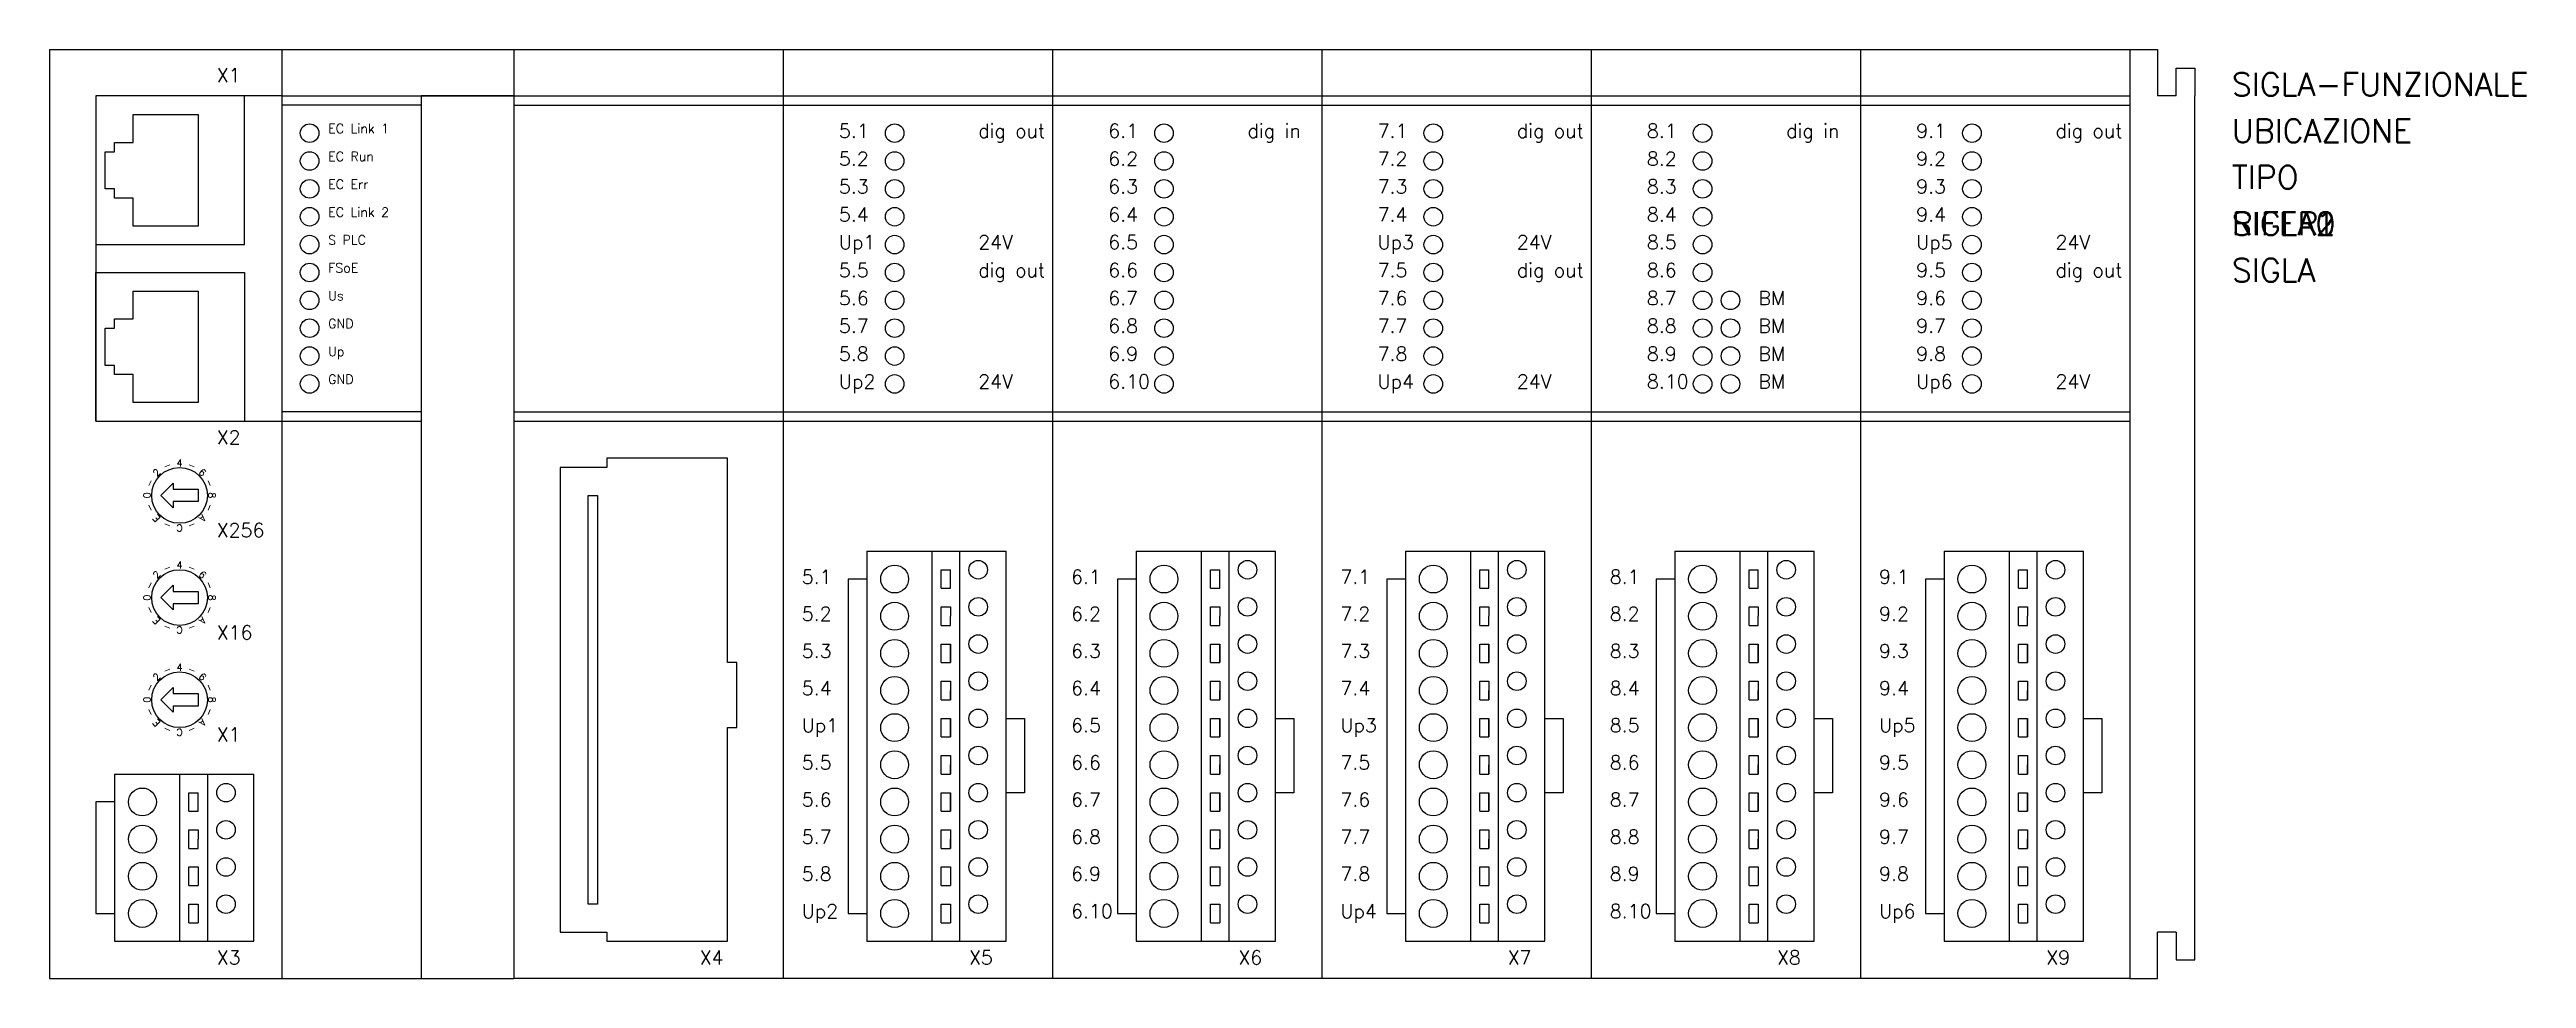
# Model space of a CAD drawing. Extents: x 0 to 267, y 0 to 100.
import ezdxf

# ---------------------------------------------------------------- set-up
doc = ezdxf.new("R2010")
doc.units = 0
doc.header["$LTSCALE"] = 4
doc.layers.get('0').update_dxf_attribs({"linetype": 'CONTINUOUS'})
doc.styles.get("Standard").update_dxf_attribs({"font": 'romans.shx'})

msp = doc.modelspace()

# ---------------------------------------------------------------- linework, layer by layer
for p, q in [((0, 100), (50, 100)), ((0, 100), (0, 0)), ((25, 100), (25, 0)), ((50, 100), (50, 0)), ((50, 100), (79, 100)), ((79, 100), (79, 0)), ((79, 100), (108, 100)), ((108, 100), (108, 0)), ((108, 100), (137, 100)), ((137, 100), (137, 0)), ((137, 100), (166, 100)), ((166, 100), (166, 0)), ((166, 100), (195, 100)), ((195, 100), (195, 0)), ((195, 100), (224, 100)), ((224, 100), (224, 0)), ((224, 100), (227, 100)), ((227, 100), (227, 95)), ((229, 95), (229, 98)), ((229, 98), (231, 98)), ((231, 98), (231, 95)), ((25, 95), (5, 95)), ((5, 95), (5, 60)), ((5, 95), (5, 80)), ((5, 95), (5, 79)), ((21, 79), (21, 95)), ((25, 95), (50, 95)), ((40, 94), (25, 94)), ((50, 95), (40, 95)), ((40, 95), (40, 0)), ((50, 95), (79, 95)), ((50, 94), (50, 61)), ((50, 94), (79, 94)), ((79, 95), (108, 95)), ((79, 94), (108, 94)), ((108, 95), (137, 95)), ((108, 94), (137, 94)), ((137, 95), (166, 95)), ((137, 94), (166, 94)), ((166, 95), (195, 95)), ((166, 94), (195, 94)), ((195, 95), (224, 95)), ((195, 94), (224, 94)), ((229, 95), (227, 95)), ((231, 5), (231, 95)), ((9, 90), (9, 93)), ((9, 93), (16, 93)), ((16, 93), (16, 81)), ((6, 85), (6, 89)), ((6, 89), (7, 89)), ((7, 89), (7, 90)), ((7, 90), (9, 90)), ((7, 85), (6, 85)), ((7, 84), (7, 85)), ((9, 84), (7, 84)), ((9, 81), (9, 84)), ((16, 81), (9, 81)), ((5, 79), (21, 79)), ((5, 60), (5, 76)), ((5, 76), (21, 76)), ((21, 76), (21, 60)), ((9, 71), (9, 74)), ((9, 74), (16, 74)), ((16, 74), (16, 62)), ((6, 66), (6, 70)), ((6, 70), (7, 70)), ((7, 70), (7, 71)), ((7, 71), (9, 71)), ((7, 66), (6, 66)), ((7, 65), (7, 66)), ((9, 65), (7, 65)), ((9, 62), (9, 65)), ((16, 62), (9, 62)), ((5, 60), (25, 60)), ((40, 61), (25, 61)), ((25, 60), (40, 60)), ((50, 61), (79, 61)), ((50, 60), (79, 60)), ((79, 61), (108, 61)), ((79, 60), (108, 60)), ((108, 61), (137, 61)), ((108, 60), (137, 60)), ((137, 61), (166, 61)), ((137, 60), (166, 60)), ((166, 61), (195, 61)), ((166, 60), (195, 60)), ((195, 61), (224, 61)), ((195, 60), (224, 60)), ((60, 55), (55, 55)), ((55, 55), (55, 5)), ((73, 56), (60, 56)), ((60, 56), (60, 55)), ((73, 34), (73, 56)), ((12, 52), (13.33, 53.33)), ((13.33, 50.67), (12, 52)), ((13.33, 53.33), (13.33, 52.67)), ((13.33, 52.67), (16, 52.67)), ((16, 51.33), (13.33, 51.33)), ((13.33, 51.33), (13.33, 50.67)), ((16, 52.67), (16, 51.33)), ((58, 52), (59, 52)), ((58, 8), (58, 52)), ((59, 52), (59, 8)), ((88, 46), (88, 29)), ((88, 46), (103, 46)), ((95, 46), (95, 28)), ((98, 46), (98, 28)), ((103, 29), (103, 46)), ((117, 46), (117, 29)), ((117, 46), (132, 46)), ((124, 46), (124, 28)), ((127, 46), (127, 28)), ((132, 29), (132, 46)), ((146, 46), (146, 29)), ((146, 46), (161, 46)), ((153, 46), (153, 28)), ((156, 46), (156, 28)), ((161, 29), (161, 46)), ((175, 46), (175, 29)), ((175, 46), (190, 46)), ((182, 46), (182, 28)), ((185, 46), (185, 28)), ((190, 29), (190, 46)), ((204, 46), (204, 29)), ((204, 46), (219, 46)), ((211, 46), (211, 28)), ((214, 46), (214, 28)), ((219, 29), (219, 46)), ((86, 43), (86, 31)), ((88, 43), (86, 43)), ((96, 44), (97, 44)), ((96, 42), (96, 44)), ((97, 42), (97, 44)), ((115, 43), (115, 31)), ((117, 43), (115, 43)), ((125, 44), (126, 44)), ((125, 42), (125, 44)), ((126, 42), (126, 44)), ((144, 43), (144, 31)), ((146, 43), (144, 43)), ((154, 44), (155, 44)), ((154, 42), (154, 44)), ((155, 42), (155, 44)), ((173, 43), (173, 31)), ((175, 43), (173, 43)), ((183, 44), (184, 44)), ((183, 42), (183, 44)), ((184, 42), (184, 44)), ((202, 43), (202, 31)), ((204, 43), (202, 43)), ((212, 44), (213, 44)), ((212, 42), (212, 44)), ((213, 42), (213, 44)), ((12, 41), (13.33, 42.33)), ((13.33, 39.67), (12, 41)), ((13.33, 42.33), (13.33, 41.67)), ((13.33, 41.67), (16, 41.67)), ((16, 40.33), (13.33, 40.33)), ((13.33, 40.33), (13.33, 39.67)), ((16, 41.67), (16, 40.33)), ((96, 42), (97, 42)), ((125, 42), (126, 42)), ((154, 42), (155, 42)), ((183, 42), (184, 42)), ((212, 42), (213, 42)), ((88, 38), (88, 21)), ((95, 38), (95, 20)), ((96, 39), (96, 40)), ((96, 40), (97, 40)), ((96, 38), (96, 39)), ((96, 38), (97, 38)), ((97, 40), (97, 39)), ((97, 38), (97, 39)), ((98, 38), (98, 20)), ((103, 21), (103, 38)), ((117, 38), (117, 21)), ((124, 38), (124, 20)), ((125, 39), (125, 40)), ((125, 40), (126, 40)), ((125, 38), (125, 39)), ((125, 38), (126, 38)), ((126, 40), (126, 39)), ((126, 38), (126, 39)), ((127, 38), (127, 20)), ((132, 21), (132, 38)), ((146, 38), (146, 21)), ((153, 38), (153, 20)), ((154, 39), (154, 40)), ((154, 40), (155, 40)), ((154, 38), (154, 39)), ((154, 38), (155, 38)), ((155, 40), (155, 39)), ((155, 38), (155, 39)), ((156, 38), (156, 20)), ((161, 21), (161, 38)), ((175, 38), (175, 21)), ((182, 38), (182, 20)), ((183, 39), (183, 40)), ((183, 40), (184, 40)), ((183, 38), (183, 39)), ((183, 38), (184, 38)), ((184, 40), (184, 39)), ((184, 38), (184, 39)), ((185, 38), (185, 20)), ((190, 21), (190, 38)), ((204, 38), (204, 21)), ((211, 38), (211, 20)), ((212, 39), (212, 40)), ((212, 40), (213, 40)), ((212, 38), (212, 39)), ((212, 38), (213, 38)), ((213, 40), (213, 39)), ((213, 38), (213, 39)), ((214, 38), (214, 20)), ((219, 21), (219, 38)), ((86, 35), (86, 23)), ((96, 36), (97, 36)), ((96, 34), (96, 36)), ((96, 34), (96, 36)), ((96, 36), (97, 36)), ((97, 34), (97, 36)), ((97, 36), (97, 34)), ((115, 35), (115, 23)), ((125, 36), (126, 36)), ((125, 34), (125, 36)), ((125, 34), (125, 36)), ((125, 36), (126, 36)), ((126, 34), (126, 36)), ((126, 36), (126, 34)), ((144, 35), (144, 23)), ((154, 36), (155, 36)), ((154, 34), (154, 36)), ((154, 34), (154, 36)), ((154, 36), (155, 36)), ((155, 34), (155, 36)), ((155, 36), (155, 34)), ((173, 35), (173, 23)), ((183, 36), (184, 36)), ((183, 34), (183, 36)), ((183, 34), (183, 36)), ((183, 36), (184, 36)), ((184, 34), (184, 36)), ((184, 36), (184, 34)), ((202, 35), (202, 23)), ((212, 36), (213, 36)), ((212, 34), (212, 36)), ((212, 34), (212, 36)), ((212, 36), (213, 36)), ((213, 34), (213, 36)), ((213, 36), (213, 34)), ((74, 34), (73, 34)), ((74, 27), (74, 34)), ((96, 34), (97, 34)), ((96, 34), (97, 34)), ((125, 34), (126, 34)), ((125, 34), (126, 34)), ((154, 34), (155, 34)), ((154, 34), (155, 34)), ((183, 34), (184, 34)), ((183, 34), (184, 34)), ((212, 34), (213, 34)), ((212, 34), (213, 34)), ((12, 30), (13.33, 31.33)), ((13.33, 28.67), (12, 30)), ((13.33, 31.33), (13.33, 30.67)), ((13.33, 30.67), (16, 30.67)), ((16, 30.67), (16, 29.33)), ((88, 30), (88, 13)), ((95, 30), (95, 12)), ((96, 31), (96, 32)), ((96, 32), (97, 32)), ((96, 30), (96, 32)), ((96, 32), (97, 32)), ((96, 30), (96, 31)), ((96, 30), (97, 30)), ((96, 30), (97, 30)), ((97, 32), (97, 31)), ((97, 32), (97, 30)), ((97, 30), (97, 31)), ((98, 30), (98, 12)), ((103, 13), (103, 30)), ((117, 30), (117, 13)), ((124, 30), (124, 12)), ((125, 31), (125, 32)), ((125, 32), (126, 32)), ((125, 30), (125, 32)), ((125, 32), (126, 32)), ((125, 30), (125, 31)), ((125, 30), (126, 30)), ((125, 30), (126, 30)), ((126, 32), (126, 31)), ((126, 32), (126, 30)), ((126, 30), (126, 31)), ((127, 30), (127, 12)), ((132, 13), (132, 30)), ((146, 30), (146, 13)), ((153, 30), (153, 12)), ((154, 31), (154, 32)), ((154, 32), (155, 32)), ((154, 30), (154, 32)), ((154, 32), (155, 32)), ((154, 30), (154, 31)), ((154, 30), (155, 30)), ((154, 30), (155, 30)), ((155, 32), (155, 31)), ((155, 32), (155, 30)), ((155, 30), (155, 31)), ((156, 30), (156, 12)), ((161, 13), (161, 30)), ((175, 30), (175, 13)), ((182, 30), (182, 12)), ((183, 31), (183, 32)), ((183, 32), (184, 32)), ((183, 30), (183, 32)), ((183, 32), (184, 32)), ((183, 30), (183, 31)), ((183, 30), (184, 30)), ((183, 30), (184, 30)), ((184, 32), (184, 31)), ((184, 32), (184, 30)), ((184, 30), (184, 31)), ((185, 30), (185, 12)), ((190, 13), (190, 30)), ((204, 30), (204, 13)), ((211, 30), (211, 12)), ((212, 31), (212, 32)), ((212, 32), (213, 32)), ((212, 30), (212, 32)), ((212, 32), (213, 32)), ((212, 30), (212, 31)), ((212, 30), (213, 30)), ((212, 30), (213, 30)), ((213, 32), (213, 31)), ((213, 32), (213, 30)), ((213, 30), (213, 31)), ((214, 30), (214, 12)), ((219, 13), (219, 30)), ((16, 29.33), (13.33, 29.33)), ((13.33, 29.33), (13.33, 28.67)), ((73, 4), (73, 27)), ((73, 27), (74, 27)), ((86, 27), (86, 15)), ((88, 29), (88, 28)), ((96, 28), (97, 28)), ((96, 26), (96, 28)), ((96, 26), (96, 28)), ((96, 28), (97, 28)), ((97, 26), (97, 28)), ((97, 28), (97, 26)), ((103, 28), (103, 29)), ((103, 28), (105, 28)), ((105, 28), (105, 20)), ((115, 27), (115, 15)), ((117, 29), (117, 28)), ((125, 28), (126, 28)), ((125, 26), (125, 28)), ((125, 26), (125, 28)), ((125, 28), (126, 28)), ((126, 26), (126, 28)), ((126, 28), (126, 26)), ((132, 28), (132, 29)), ((132, 28), (134, 28)), ((134, 28), (134, 20)), ((144, 27), (144, 15)), ((146, 29), (146, 28)), ((154, 28), (155, 28)), ((154, 26), (154, 28)), ((154, 26), (154, 28)), ((154, 28), (155, 28)), ((155, 26), (155, 28)), ((155, 28), (155, 26)), ((161, 28), (161, 29)), ((161, 28), (163, 28)), ((163, 28), (163, 20)), ((173, 27), (173, 15)), ((175, 29), (175, 28)), ((183, 28), (184, 28)), ((183, 26), (183, 28)), ((183, 26), (183, 28)), ((183, 28), (184, 28)), ((184, 26), (184, 28)), ((184, 28), (184, 26)), ((190, 28), (190, 29)), ((190, 28), (192, 28)), ((192, 28), (192, 20)), ((202, 27), (202, 15)), ((204, 29), (204, 28)), ((212, 28), (213, 28)), ((212, 26), (212, 28)), ((212, 26), (212, 28)), ((212, 28), (213, 28)), ((213, 26), (213, 28)), ((213, 28), (213, 26)), ((219, 28), (219, 29)), ((219, 28), (221, 28)), ((221, 28), (221, 20)), ((96, 26), (97, 26)), ((96, 26), (97, 26)), ((125, 26), (126, 26)), ((125, 26), (126, 26)), ((154, 26), (155, 26)), ((154, 26), (155, 26)), ((183, 26), (184, 26)), ((183, 26), (184, 26)), ((212, 26), (213, 26)), ((212, 26), (213, 26)), ((7, 22), (7, 5)), ((7, 22), (22, 22)), ((14, 22), (14, 4)), ((17, 22), (17, 4)), ((22, 5), (22, 22)), ((88, 22), (88, 5)), ((95, 22), (95, 4)), ((96, 23), (96, 24)), ((96, 24), (97, 24)), ((96, 22), (96, 24)), ((96, 24), (97, 24)), ((96, 22), (96, 23)), ((96, 22), (97, 22)), ((96, 22), (97, 22)), ((97, 24), (97, 23)), ((97, 24), (97, 22)), ((97, 22), (97, 23)), ((98, 22), (98, 4)), ((103, 5), (103, 22)), ((117, 22), (117, 5)), ((124, 22), (124, 4)), ((125, 23), (125, 24)), ((125, 24), (126, 24)), ((125, 22), (125, 24)), ((125, 24), (126, 24)), ((125, 22), (125, 23)), ((125, 22), (126, 22)), ((125, 22), (126, 22)), ((126, 24), (126, 23)), ((126, 24), (126, 22)), ((126, 22), (126, 23)), ((127, 22), (127, 4)), ((132, 5), (132, 22)), ((146, 22), (146, 5)), ((153, 22), (153, 4)), ((154, 23), (154, 24)), ((154, 24), (155, 24)), ((154, 22), (154, 24)), ((154, 24), (155, 24)), ((154, 22), (154, 23)), ((154, 22), (155, 22)), ((154, 22), (155, 22)), ((155, 24), (155, 23)), ((155, 24), (155, 22)), ((155, 22), (155, 23)), ((156, 22), (156, 4)), ((161, 5), (161, 22)), ((175, 22), (175, 5)), ((182, 22), (182, 4)), ((183, 23), (183, 24)), ((183, 24), (184, 24)), ((183, 22), (183, 24)), ((183, 24), (184, 24)), ((183, 22), (183, 23)), ((183, 22), (184, 22)), ((183, 22), (184, 22)), ((184, 24), (184, 23)), ((184, 24), (184, 22)), ((184, 22), (184, 23)), ((185, 22), (185, 4)), ((190, 5), (190, 22)), ((204, 22), (204, 5)), ((211, 22), (211, 4)), ((212, 23), (212, 24)), ((212, 24), (213, 24)), ((212, 22), (212, 24)), ((212, 24), (213, 24)), ((212, 22), (212, 23)), ((212, 22), (213, 22)), ((212, 22), (213, 22)), ((213, 24), (213, 23)), ((213, 24), (213, 22)), ((213, 22), (213, 23)), ((214, 22), (214, 4)), ((219, 5), (219, 22)), ((5, 19), (5, 7)), ((7, 19), (5, 19)), ((15, 20), (16, 20)), ((15, 18), (15, 20)), ((16, 18), (16, 20)), ((86, 19), (86, 7)), ((88, 21), (88, 20)), ((96, 20), (97, 20)), ((96, 18), (96, 20)), ((96, 18), (96, 20)), ((96, 20), (97, 20)), ((97, 18), (97, 20)), ((97, 20), (97, 18)), ((103, 20), (103, 21)), ((105, 20), (103, 20)), ((115, 19), (115, 7)), ((117, 21), (117, 20)), ((125, 20), (126, 20)), ((125, 18), (125, 20)), ((125, 18), (125, 20)), ((125, 20), (126, 20)), ((126, 18), (126, 20)), ((126, 20), (126, 18)), ((132, 20), (132, 21)), ((134, 20), (132, 20)), ((144, 19), (144, 7)), ((146, 21), (146, 20)), ((154, 20), (155, 20)), ((154, 18), (154, 20)), ((154, 18), (154, 20)), ((154, 20), (155, 20)), ((155, 18), (155, 20)), ((155, 20), (155, 18)), ((161, 20), (161, 21)), ((163, 20), (161, 20)), ((173, 19), (173, 7)), ((175, 21), (175, 20)), ((183, 20), (184, 20)), ((183, 18), (183, 20)), ((183, 18), (183, 20)), ((183, 20), (184, 20)), ((184, 18), (184, 20)), ((184, 20), (184, 18)), ((190, 20), (190, 21)), ((192, 20), (190, 20)), ((202, 19), (202, 7)), ((204, 21), (204, 20)), ((212, 20), (213, 20)), ((212, 18), (212, 20)), ((212, 18), (212, 20)), ((212, 20), (213, 20)), ((213, 18), (213, 20)), ((213, 20), (213, 18)), ((219, 20), (219, 21)), ((221, 20), (219, 20)), ((15, 18), (16, 18)), ((96, 18), (97, 18)), ((96, 18), (97, 18)), ((125, 18), (126, 18)), ((125, 18), (126, 18)), ((154, 18), (155, 18)), ((154, 18), (155, 18)), ((183, 18), (184, 18)), ((183, 18), (184, 18)), ((212, 18), (213, 18)), ((212, 18), (213, 18)), ((15, 15), (15, 16)), ((15, 16), (16, 16)), ((15, 14), (15, 15)), ((15, 14), (16, 14)), ((16, 16), (16, 15)), ((16, 14), (16, 15)), ((96, 15), (96, 16)), ((96, 16), (97, 16)), ((96, 14), (96, 16)), ((96, 16), (97, 16)), ((96, 14), (96, 15)), ((96, 14), (97, 14)), ((96, 14), (97, 14)), ((97, 16), (97, 15)), ((97, 16), (97, 14)), ((97, 14), (97, 15)), ((125, 15), (125, 16)), ((125, 16), (126, 16)), ((125, 14), (125, 16)), ((125, 16), (126, 16)), ((125, 14), (125, 15)), ((125, 14), (126, 14)), ((125, 14), (126, 14)), ((126, 16), (126, 15)), ((126, 16), (126, 14)), ((126, 14), (126, 15)), ((154, 15), (154, 16)), ((154, 16), (155, 16)), ((154, 14), (154, 16)), ((154, 16), (155, 16)), ((154, 14), (154, 15)), ((154, 14), (155, 14)), ((154, 14), (155, 14)), ((155, 16), (155, 15)), ((155, 16), (155, 14)), ((155, 14), (155, 15)), ((183, 15), (183, 16)), ((183, 16), (184, 16)), ((183, 14), (183, 16)), ((183, 16), (184, 16)), ((183, 14), (183, 15)), ((183, 14), (184, 14)), ((183, 14), (184, 14)), ((184, 16), (184, 15)), ((184, 16), (184, 14)), ((184, 14), (184, 15)), ((212, 15), (212, 16)), ((212, 16), (213, 16)), ((212, 14), (212, 16)), ((212, 16), (213, 16)), ((212, 14), (212, 15)), ((212, 14), (213, 14)), ((212, 14), (213, 14)), ((213, 16), (213, 15)), ((213, 16), (213, 14)), ((213, 14), (213, 15)), ((15, 10), (15, 12)), ((15, 12), (16, 12)), ((16, 12), (16, 10)), ((88, 13), (88, 12)), ((96, 10), (96, 12)), ((96, 12), (97, 12)), ((97, 12), (97, 10)), ((103, 12), (103, 13)), ((117, 13), (117, 12)), ((125, 10), (125, 12)), ((125, 12), (126, 12)), ((126, 12), (126, 10)), ((132, 12), (132, 13)), ((146, 13), (146, 12)), ((154, 10), (154, 12)), ((154, 12), (155, 12)), ((155, 12), (155, 10)), ((161, 12), (161, 13)), ((175, 13), (175, 12)), ((183, 10), (183, 12)), ((183, 12), (184, 12)), ((184, 12), (184, 10)), ((190, 12), (190, 13)), ((204, 13), (204, 12)), ((212, 10), (212, 12)), ((212, 12), (213, 12)), ((213, 12), (213, 10)), ((219, 12), (219, 13)), ((15, 10), (16, 10)), ((96, 10), (97, 10)), ((125, 10), (126, 10)), ((154, 10), (155, 10)), ((183, 10), (184, 10)), ((212, 10), (213, 10)), ((5, 7), (7, 7)), ((15, 6), (15, 8)), ((15, 8), (16, 8)), ((15, 6), (16, 6)), ((16, 8), (16, 6)), ((59, 8), (58, 8)), ((86, 7), (88, 7)), ((96, 6), (96, 8)), ((96, 8), (97, 8)), ((96, 6), (97, 6)), ((97, 8), (97, 6)), ((115, 7), (117, 7)), ((125, 6), (125, 8)), ((125, 8), (126, 8)), ((125, 6), (126, 6)), ((126, 8), (126, 6)), ((144, 7), (146, 7)), ((154, 6), (154, 8)), ((154, 8), (155, 8)), ((154, 6), (155, 6)), ((155, 8), (155, 6)), ((173, 7), (175, 7)), ((183, 6), (183, 8)), ((183, 8), (184, 8)), ((183, 6), (184, 6)), ((184, 8), (184, 6)), ((202, 7), (204, 7)), ((212, 6), (212, 8)), ((212, 8), (213, 8)), ((212, 6), (213, 6)), ((213, 8), (213, 6)), ((7, 5), (7, 4)), ((7, 4), (22, 4)), ((22, 4), (22, 5)), ((55, 5), (60, 5)), ((60, 5), (60, 4)), ((60, 4), (73, 4)), ((88, 5), (88, 4)), ((88, 4), (103, 4)), ((103, 4), (103, 5)), ((117, 5), (117, 4)), ((117, 4), (132, 4)), ((132, 4), (132, 5)), ((146, 5), (146, 4)), ((146, 4), (161, 4)), ((161, 4), (161, 5)), ((175, 5), (175, 4)), ((175, 4), (190, 4)), ((190, 4), (190, 5)), ((204, 5), (204, 4)), ((204, 4), (219, 4)), ((219, 4), (219, 5)), ((227, 0), (227, 5)), ((229, 5), (227, 5)), ((229, 5), (229, 2)), ((231, 2), (231, 5)), ((0, 0), (50, 0)), ((79, 0), (50, 0)), ((108, 0), (79, 0)), ((137, 0), (108, 0)), ((166, 0), (137, 0)), ((195, 0), (166, 0)), ((224, 0), (195, 0)), ((224, 0), (227, 0)), ((229, 2), (231, 2))]:
    msp.add_line(p, q)
for centre, radius in [((28, 91), 1), ((91, 91), 1), ((120, 91), 1), ((149, 91), 1), ((178, 91), 1), ((207, 91), 1), ((28, 88), 1), ((91, 88), 1), ((120, 88), 1), ((149, 88), 1), ((178, 88), 1), ((207, 88), 1), ((28, 85), 1), ((91, 85), 1), ((120, 85), 1), ((149, 85), 1), ((178, 85), 1), ((207, 85), 1), ((28, 82), 1), ((91, 82), 1), ((120, 82), 1), ((149, 82), 1), ((178, 82), 1), ((207, 82), 1), ((28, 79), 1), ((91, 79), 1), ((120, 79), 1), ((149, 79), 1), ((178, 79), 1), ((207, 79), 1), ((28, 76), 1), ((91, 76), 1), ((120, 76), 1), ((149, 76), 1), ((178, 76), 1), ((207, 76), 1), ((28, 73), 1), ((91, 73), 1), ((120, 73), 1), ((149, 73), 1), ((178, 73), 1), ((181, 73), 1), ((207, 73), 1), ((28, 70), 1), ((91, 70), 1), ((120, 70), 1), ((149, 70), 1), ((178, 70), 1), ((181, 70), 1), ((207, 70), 1), ((28, 67), 1), ((91, 67), 1), ((120, 67), 1), ((149, 67), 1), ((178, 67), 1), ((181, 67), 1), ((207, 67), 1), ((28, 64), 1), ((91, 64), 1), ((120, 64), 1), ((149, 64), 1), ((178, 64), 1), ((181, 64), 1), ((207, 64), 1), ((14, 52), 3), ((14, 41), 3), ((14, 41), 3), ((91, 43), 1.5), ((100, 44), 1), ((120, 43), 1.5), ((129, 44), 1), ((149, 43), 1.5), ((158, 44), 1), ((178, 43), 1.5), ((187, 44), 1), ((207, 43), 1.5), ((216, 44), 1), ((91, 39), 1.5), ((100, 40), 1), ((120, 39), 1.5), ((129, 40), 1), ((149, 39), 1.5), ((158, 40), 1), ((178, 39), 1.5), ((187, 40), 1), ((207, 39), 1.5), ((216, 40), 1), ((91, 35), 1.5), ((91, 35), 1.5), ((100, 36), 1), ((100, 36), 1), ((120, 35), 1.5), ((120, 35), 1.5), ((129, 36), 1), ((129, 36), 1), ((149, 35), 1.5), ((149, 35), 1.5), ((158, 36), 1), ((158, 36), 1), ((178, 35), 1.5), ((178, 35), 1.5), ((187, 36), 1), ((187, 36), 1), ((207, 35), 1.5), ((207, 35), 1.5), ((216, 36), 1), ((216, 36), 1), ((14, 30), 3), ((14, 30), 3), ((91, 31), 1.5), ((91, 31), 1.5), ((100, 32), 1), ((100, 32), 1), ((120, 31), 1.5), ((120, 31), 1.5), ((129, 32), 1), ((129, 32), 1), ((149, 31), 1.5), ((149, 31), 1.5), ((158, 32), 1), ((158, 32), 1), ((178, 31), 1.5), ((178, 31), 1.5), ((187, 32), 1), ((187, 32), 1), ((207, 31), 1.5), ((207, 31), 1.5), ((216, 32), 1), ((216, 32), 1), ((91, 27), 1.5), ((91, 27), 1.5), ((100, 28), 1), ((100, 28), 1), ((120, 27), 1.5), ((120, 27), 1.5), ((129, 28), 1), ((129, 28), 1), ((149, 27), 1.5), ((149, 27), 1.5), ((158, 28), 1), ((158, 28), 1), ((178, 27), 1.5), ((178, 27), 1.5), ((187, 28), 1), ((187, 28), 1), ((207, 27), 1.5), ((207, 27), 1.5), ((216, 28), 1), ((216, 28), 1), ((91, 23), 1.5), ((91, 23), 1.5), ((100, 24), 1), ((100, 24), 1), ((120, 23), 1.5), ((120, 23), 1.5), ((129, 24), 1), ((129, 24), 1), ((149, 23), 1.5), ((149, 23), 1.5), ((158, 24), 1), ((158, 24), 1), ((178, 23), 1.5), ((178, 23), 1.5), ((187, 24), 1), ((187, 24), 1), ((207, 23), 1.5), ((207, 23), 1.5), ((216, 24), 1), ((216, 24), 1), ((10, 19), 1.5), ((19, 20), 1), ((91, 19), 1.5), ((91, 19), 1.5), ((100, 20), 1), ((100, 20), 1), ((120, 19), 1.5), ((120, 19), 1.5), ((129, 20), 1), ((129, 20), 1), ((149, 19), 1.5), ((149, 19), 1.5), ((158, 20), 1), ((158, 20), 1), ((178, 19), 1.5), ((178, 19), 1.5), ((187, 20), 1), ((187, 20), 1), ((207, 19), 1.5), ((207, 19), 1.5), ((216, 20), 1), ((216, 20), 1), ((10, 15), 1.5), ((19, 16), 1), ((91, 15), 1.5), ((91, 15), 1.5), ((100, 16), 1), ((100, 16), 1), ((120, 15), 1.5), ((120, 15), 1.5), ((129, 16), 1), ((129, 16), 1), ((149, 15), 1.5), ((149, 15), 1.5), ((158, 16), 1), ((158, 16), 1), ((178, 15), 1.5), ((178, 15), 1.5), ((187, 16), 1), ((187, 16), 1), ((207, 15), 1.5), ((207, 15), 1.5), ((216, 16), 1), ((216, 16), 1), ((10, 11), 1.5), ((19, 12), 1), ((91, 11), 1.5), ((100, 12), 1), ((120, 11), 1.5), ((129, 12), 1), ((149, 11), 1.5), ((158, 12), 1), ((178, 11), 1.5), ((187, 12), 1), ((207, 11), 1.5), ((216, 12), 1), ((10, 7), 1.5), ((19, 8), 1), ((91, 7), 1.5), ((100, 8), 1), ((120, 7), 1.5), ((129, 8), 1), ((149, 7), 1.5), ((158, 8), 1), ((178, 7), 1.5), ((187, 8), 1), ((207, 7), 1.5), ((216, 8), 1)]:
    msp.add_circle(centre, radius)

# ---------------------------------------------------------------- texts
for s, width, insert, char_height, attachment_point in [('X1', 3, (18, 98), 1.5, 1), ('EC Link 1', 8, (30, 92), 1, 1), ('5.1', 4, (85, 92), 1.5, 1), ('dig out', 7, (100, 92), 1.5, 1), ('6.1', 4, (114, 92), 1.5, 1), ('dig in', 7, (129, 92), 1.5, 1), ('7.1', 4, (143, 92), 1.5, 1), ('dig out', 7, (158, 92), 1.5, 1), ('8.1', 4, (172, 92), 1.5, 1), ('dig in', 7, (187, 92), 1.5, 1), ('9.1', 4, (201, 92), 1.5, 1), ('dig out', 7, (216, 92), 1.5, 1), ('EC Run', 8, (30, 89), 1, 1), ('5.2', 4, (85, 89), 1.5, 1), ('6.2', 4, (114, 89), 1.5, 1), ('7.2', 4, (143, 89), 1.5, 1), ('8.2', 4, (172, 89), 1.5, 1), ('9.2', 4, (201, 89), 1.5, 1), ('EC Err', 8, (30, 86), 1, 1), ('5.3', 4, (85, 86), 1.5, 1), ('6.3', 4, (114, 86), 1.5, 1), ('7.3', 4, (143, 86), 1.5, 1), ('8.3', 4, (172, 86), 1.5, 1), ('9.3', 4, (201, 86), 1.5, 1), ('EC Link 2', 8, (30, 83), 1, 1), ('5.4', 4, (85, 83), 1.5, 1), ('6.4', 4, (114, 83), 1.5, 1), ('7.4', 4, (143, 83), 1.5, 1), ('8.4', 4, (172, 83), 1.5, 1), ('9.4', 4, (201, 83), 1.5, 1), ('S PLC', 8, (30, 80), 1, 1), ('Up1', 4, (85, 80), 1.5, 1), ('24V', 7, (100, 80), 1.5, 1), ('6.5', 4, (114, 80), 1.5, 1), ('Up3', 4, (143, 80), 1.5, 1), ('24V', 7, (158, 80), 1.5, 1), ('8.5', 4, (172, 80), 1.5, 1), ('Up5', 4, (201, 80), 1.5, 1), ('24V', 7, (216, 80), 1.5, 1), ('FSoE', 8, (30, 77), 1, 1), ('5.5', 4, (85, 77), 1.5, 1), ('dig out', 7, (100, 77), 1.5, 1), ('6.6', 4, (114, 77), 1.5, 1), ('7.5', 4, (143, 77), 1.5, 1), ('dig out', 7, (158, 77), 1.5, 1), ('8.6', 4, (172, 77), 1.5, 1), ('9.5', 4, (201, 77), 1.5, 1), ('dig out', 7, (216, 77), 1.5, 1), ('Us', 8, (30, 74), 1, 1), ('5.6', 4, (85, 74), 1.5, 1), ('6.7', 4, (114, 74), 1.5, 1), ('7.6', 4, (143, 74), 1.5, 1), ('8.7', 4, (172, 74), 1.5, 1), ('BM', 4, (184, 74), 1.5, 1), ('9.6', 4, (201, 74), 1.5, 1), ('GND', 8, (30, 71), 1, 1), ('5.7', 4, (85, 71), 1.5, 1), ('6.8', 4, (114, 71), 1.5, 1), ('7.7', 4, (143, 71), 1.5, 1), ('8.8', 4, (172, 71), 1.5, 1), ('BM', 4, (184, 71), 1.5, 1), ('9.7', 4, (201, 71), 1.5, 1), ('Up', 8, (30, 68), 1, 1), ('5.8', 4, (85, 68), 1.5, 1), ('6.9', 4, (114, 68), 1.5, 1), ('7.8', 4, (143, 68), 1.5, 1), ('8.9', 4, (172, 68), 1.5, 1), ('BM', 4, (184, 68), 1.5, 1), ('9.8', 4, (201, 68), 1.5, 1), ('GND', 8, (30, 65), 1, 1), ('Up2', 4, (85, 65), 1.5, 1), ('24V', 7, (100, 65), 1.5, 1), ('6.10', 4, (114, 65), 1.5, 1), ('Up4', 4, (143, 65), 1.5, 1), ('24V', 7, (158, 65), 1.5, 1), ('8.10', 4, (172, 65), 1.5, 1), ('BM', 4, (184, 65), 1.5, 1), ('Up6', 4, (201, 65), 1.5, 1), ('24V', 7, (216, 65), 1.5, 1), ('X2', 3, (18, 59), 1.5, 1), ('4', 1, (14, 55.5), 0.75, 5), ('X256', 3, (18, 49), 1.5, 1), ('4', 1, (14, 44.5), 0.75, 5), ('5.1', 4, (81, 44), 1.5, 1), ('6.1', 4, (110, 44), 1.5, 1), ('7.1', 4, (139, 44), 1.5, 1), ('8.1', 4, (168, 44), 1.5, 1), ('9.1', 4, (197, 44), 1.5, 1), ('X16', 3, (18, 38), 1.5, 1), ('5.2', 4, (81, 40), 1.5, 1), ('6.2', 4, (110, 40), 1.5, 1), ('7.2', 4, (139, 40), 1.5, 1), ('8.2', 4, (168, 40), 1.5, 1), ('9.2', 4, (197, 40), 1.5, 1), ('5.3', 4, (81, 36), 1.5, 1), ('6.3', 4, (110, 36), 1.5, 1), ('7.3', 4, (139, 36), 1.5, 1), ('8.3', 4, (168, 36), 1.5, 1), ('9.3', 4, (197, 36), 1.5, 1), ('4', 1, (14, 33.5), 0.75, 5), ('5.4', 4, (81, 32), 1.5, 1), ('6.4', 4, (110, 32), 1.5, 1), ('7.4', 4, (139, 32), 1.5, 1), ('8.4', 4, (168, 32), 1.5, 1), ('9.4', 4, (197, 32), 1.5, 1), ('X1', 3, (18, 27), 1.5, 1), ('Up1', 4, (81, 28), 1.5, 1), ('6.5', 4, (110, 28), 1.5, 1), ('Up3', 4, (139, 28), 1.5, 1), ('8.5', 4, (168, 28), 1.5, 1), ('Up5', 4, (197, 28), 1.5, 1), ('5.5', 4, (81, 24), 1.5, 1), ('6.6', 4, (110, 24), 1.5, 1), ('7.5', 4, (139, 24), 1.5, 1), ('8.6', 4, (168, 24), 1.5, 1), ('9.5', 4, (197, 24), 1.5, 1), ('5.6', 4, (81, 20), 1.5, 1), ('6.7', 4, (110, 20), 1.5, 1), ('7.6', 4, (139, 20), 1.5, 1), ('8.7', 4, (168, 20), 1.5, 1), ('9.6', 4, (197, 20), 1.5, 1), ('5.7', 4, (81, 16), 1.5, 1), ('6.8', 4, (110, 16), 1.5, 1), ('7.7', 4, (139, 16), 1.5, 1), ('8.8', 4, (168, 16), 1.5, 1), ('9.7', 4, (197, 16), 1.5, 1), ('5.8', 4, (81, 12), 1.5, 1), ('6.9', 4, (110, 12), 1.5, 1), ('7.8', 4, (139, 12), 1.5, 1), ('8.9', 4, (168, 12), 1.5, 1), ('9.8', 4, (197, 12), 1.5, 1), ('Up2', 4, (81, 8), 1.5, 1), ('6.10', 4, (110, 8), 1.5, 1), ('Up4', 4, (139, 8), 1.5, 1), ('8.10', 4, (168, 8), 1.5, 1), ('Up6', 4, (197, 8), 1.5, 1), ('X3', 3, (18, 3), 1.5, 1), ('X4', 3, (70, 3), 1.5, 1), ('X5', 3, (99, 3), 1.5, 1), ('X6', 3, (128, 3), 1.5, 1), ('X7', 3, (157, 3), 1.5, 1), ('X8', 3, (186, 3), 1.5, 1), ('X9', 3, (215, 3), 1.5, 1)]:
    msp.add_mtext_dynamic_manual_height_columns(s, width=width, gutter_width=1, heights=[0], dxfattribs=dict(insert=insert, char_height=char_height, attachment_point=attachment_point))
at = {"char_height": 0.75, "attachment_point": 5}
for s, insert, rotation in [('-', (10.77, 53.34), 67.5), ('2', (11.53, 54.47), 45), ('-', (12.66, 55.23), 22.5), ('-', (15.34, 55.23), 337.5), ('6', (16.47, 54.47), 315), ('-', (17.23, 53.34), 292.5), ('0', (10.5, 52), 90), ('-', (10.77, 50.66), 112.5), ('-', (17.23, 50.66), 247.5), ('8', (17.5, 52), 270), ('E', (11.53, 49.53), 135), ('-', (12.66, 48.77), 157.5), ('C', (14, 48.5), 180), ('-', (15.34, 48.77), 202.5), ('A', (16.47, 49.53), 225), ('2', (11.53, 43.47), 45), ('-', (12.66, 44.23), 22.5), ('-', (15.34, 44.23), 337.5), ('6', (16.47, 43.47), 315), ('0', (10.5, 41), 90), ('-', (10.77, 42.34), 67.5), ('-', (17.23, 42.34), 292.5), ('8', (17.5, 41), 270), ('-', (10.77, 39.66), 112.5), ('E', (11.53, 38.53), 135), ('-', (12.66, 37.77), 157.5), ('C', (14, 37.5), 180), ('-', (15.34, 37.77), 202.5), ('A', (16.47, 38.53), 225), ('-', (17.23, 39.66), 247.5), ('2', (11.53, 32.47), 45), ('-', (12.66, 33.23), 22.5), ('-', (15.34, 33.23), 337.5), ('6', (16.47, 32.47), 315), ('0', (10.5, 30), 90), ('-', (10.77, 31.34), 67.5), ('-', (17.23, 31.34), 292.5), ('8', (17.5, 30), 270), ('-', (10.77, 28.66), 112.5), ('E', (11.53, 27.53), 135), ('-', (12.66, 26.77), 157.5), ('C', (14, 26.5), 180), ('-', (15.34, 26.77), 202.5), ('A', (16.47, 27.53), 225), ('-', (17.23, 28.66), 247.5)]:
    msp.add_mtext_dynamic_manual_height_columns(s, width=1, gutter_width=1, heights=[0], dxfattribs=dict(at, insert=insert, rotation=rotation))
at = {"color": 3}
for tag, p, s, flags in [('SIGLA-FUNZIONALE', (235, 95), '', 9), ('UBICAZIONE', (235, 90), '', 8), ('TIPO', (235, 85), '', 9), ('SIGLA0', (235, 80), '', 9), ('SIGLA1', (235, 80), '', 9), ('SIGLA2', (235, 80), '', 9), ('RIFER', (235, 80), 'RIFER ?', 8), ('SIGLA', (235, 75), 'SIGLA ?', 8)]:
    msp.add_attdef(tag, p, s, height=2.5, dxfattribs=dict(at, flags=flags))
at = {"flags": 9}
for tag, s in [('TIPOSIG', '3'), ('POSIZIONE', ''), ('P-TABELLA', ''), ('T-TABELLA', ''), ('H-TABELLA', ''), ('CODICE', '1xNNN'), ('NOTE1', ''), ('NOTE2', ''), ('DEN1', ''), ('DEN1-A', ''), ('DEN1-TRAD-ID', '')]:
    msp.add_attdef(tag, (0, 0), s, height=0.00000001, dxfattribs=at)

doc.saveas('drawing.dxf')
